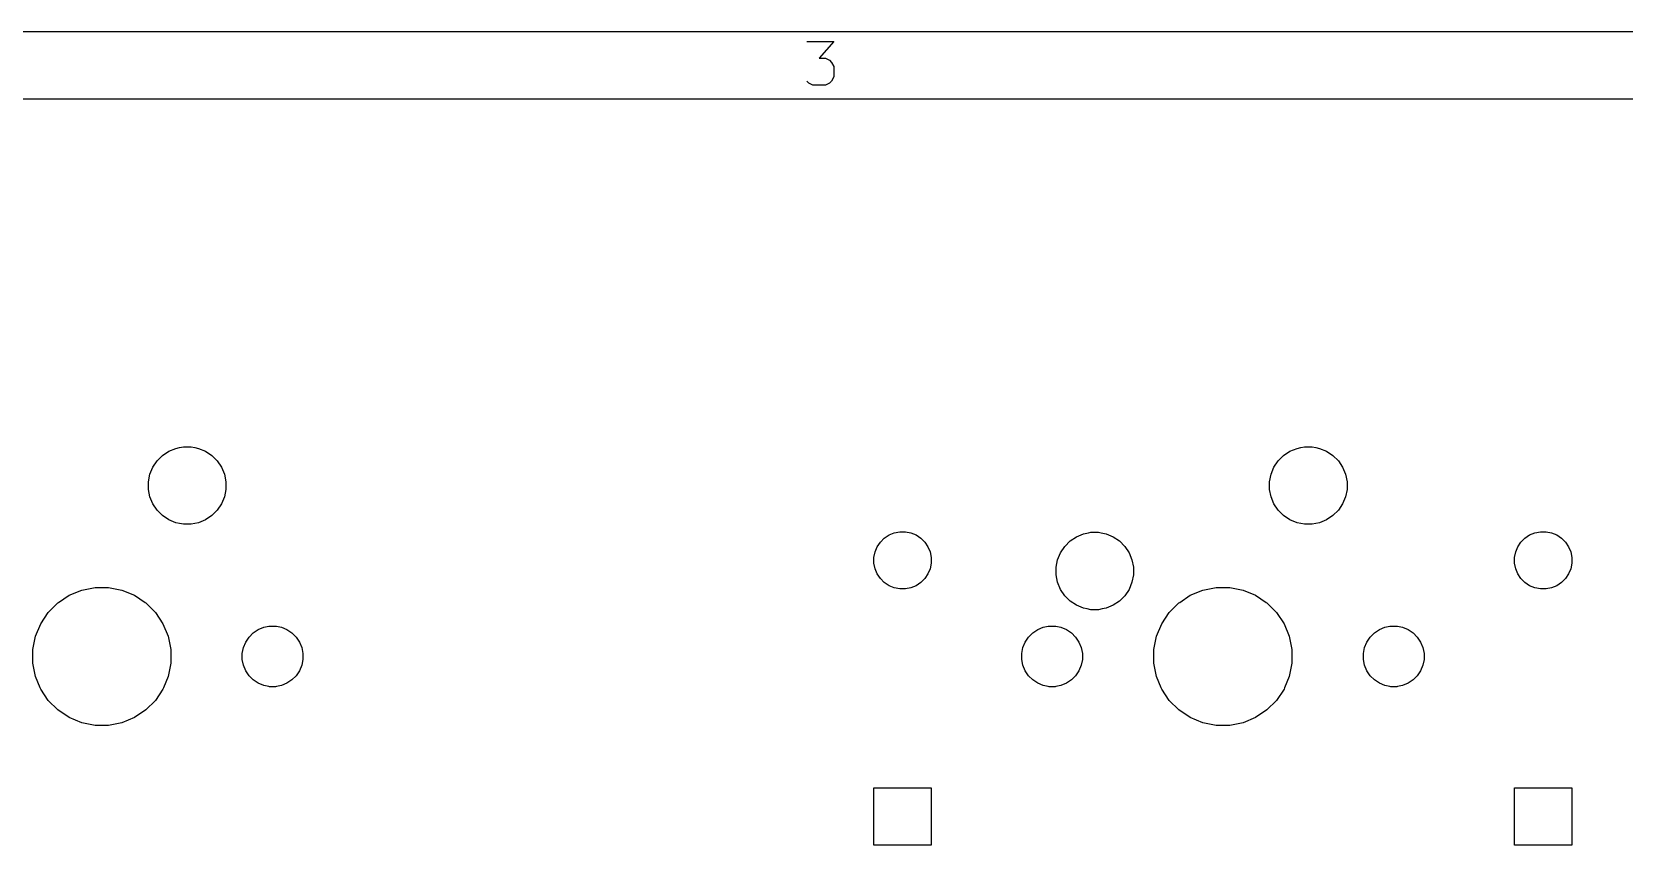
# Model space of a CAD drawing. Extents: x 0.4 to 33.6, y -21.6 to -0.4.
# Drawn here: x 4.418 to 6.282, y -1.346 to -0.394 of the extents above; entities that cross this region are included whole.
import ezdxf

# ---------------------------------------------------------------- set-up
doc = ezdxf.new("R2010")
doc.units = 0
doc.header["$MEASUREMENT"] = 0
doc.layers.add('BLACK', color=7, linetype='CONTINUOUS')

msp = doc.modelspace()

# ---------------------------------------------------------------- linework, layer by layer
at = {"layer": 'BLACK', "linetype": 'CONTINUOUS'}
for p, q in [((33.6063, -0.393701), (0.393701, -0.393701)), ((5.32522, -0.405043), (5.35691, -0.405043)), ((5.35691, -0.405043), (5.33985, -0.424541)), ((5.33985, -0.424541), (5.34716, -0.424541)), ((5.34716, -0.424541), (5.35203, -0.426978)), ((5.35203, -0.426978), (5.35447, -0.429415)), ((5.35447, -0.429415), (5.35691, -0.434289)), ((5.35691, -0.446475), (5.35447, -0.45135)), ((5.35691, -0.434289), (5.35691, -0.446475)), ((5.32766, -0.453787), (5.32522, -0.45135)), ((5.33254, -0.456224), (5.32766, -0.453787)), ((5.34716, -0.456224), (5.33254, -0.456224)), ((5.35203, -0.453787), (5.34716, -0.456224)), ((5.35447, -0.45135), (5.35203, -0.453787)), ((33.5276, -0.472441), (0.472441, -0.472441)), ((4.5648, -0.896113), (4.57111, -0.889802)), ((4.57111, -0.889802), (4.57854, -0.884842)), ((4.57854, -0.884842), (4.58678, -0.881426)), ((4.58678, -0.881426), (4.59116, -0.880556)), ((4.59116, -0.880556), (4.59554, -0.879685)), ((4.59554, -0.879685), (4.60446, -0.879685)), ((4.60446, -0.879685), (4.60884, -0.880556)), ((4.60884, -0.880556), (4.61322, -0.881426)), ((4.61322, -0.881426), (4.62146, -0.884842)), ((4.62146, -0.884842), (4.62889, -0.889802)), ((4.62889, -0.889802), (4.6352, -0.896113)), ((5.8773, -0.896113), (5.88361, -0.889802)), ((5.88361, -0.889802), (5.89104, -0.884842)), ((5.89104, -0.884842), (5.89928, -0.881426)), ((5.89928, -0.881426), (5.90366, -0.880556)), ((5.90366, -0.880556), (5.90804, -0.879685)), ((5.90804, -0.879685), (5.91696, -0.879685)), ((5.91696, -0.879685), (5.92134, -0.880556)), ((5.92134, -0.880556), (5.92572, -0.881426)), ((5.92572, -0.881426), (5.93396, -0.884842)), ((5.93396, -0.884842), (5.94139, -0.889802)), ((5.94139, -0.889802), (5.9477, -0.896113)), ((4.55469, -0.920537), (4.55643, -0.911782)), ((4.55643, -0.911782), (4.55984, -0.903535)), ((4.55984, -0.903535), (4.5648, -0.896113)), ((4.6352, -0.896113), (4.64016, -0.903535)), ((4.64016, -0.903535), (4.64357, -0.911782)), ((4.64357, -0.911782), (4.64531, -0.920537)), ((5.86719, -0.920537), (5.86893, -0.911782)), ((5.86893, -0.911782), (5.87234, -0.903535)), ((5.87234, -0.903535), (5.8773, -0.896113)), ((5.9477, -0.896113), (5.95266, -0.903535)), ((5.95266, -0.903535), (5.95607, -0.911782)), ((5.95607, -0.911782), (5.95781, -0.920537)), ((4.55469, -0.929463), (4.55469, -0.920537)), ((4.55643, -0.938218), (4.55469, -0.929463)), ((4.64531, -0.929463), (4.64357, -0.938218)), ((4.64531, -0.920537), (4.64531, -0.929463)), ((5.86719, -0.929463), (5.86719, -0.920537)), ((5.86893, -0.938218), (5.86719, -0.929463)), ((5.95781, -0.929463), (5.95607, -0.938218)), ((5.95781, -0.920537), (5.95781, -0.929463)), ((4.55984, -0.946465), (4.55643, -0.938218)), ((4.5648, -0.953887), (4.55984, -0.946465)), ((4.64016, -0.946465), (4.6352, -0.953887)), ((4.64357, -0.938218), (4.64016, -0.946465)), ((5.87234, -0.946465), (5.86893, -0.938218)), ((5.8773, -0.953887), (5.87234, -0.946465)), ((5.95266, -0.946465), (5.9477, -0.953887)), ((5.95607, -0.938218), (5.95266, -0.946465)), ((4.57111, -0.960198), (4.5648, -0.953887)), ((4.57854, -0.965158), (4.57111, -0.960198)), ((4.58678, -0.968574), (4.57854, -0.965158)), ((4.59116, -0.969444), (4.58678, -0.968574)), ((4.61322, -0.968574), (4.60884, -0.969444)), ((4.62146, -0.965158), (4.61322, -0.968574)), ((4.62889, -0.960198), (4.62146, -0.965158)), ((4.6352, -0.953887), (4.62889, -0.960198)), ((5.88361, -0.960198), (5.8773, -0.953887)), ((5.89104, -0.965158), (5.88361, -0.960198)), ((5.89928, -0.968574), (5.89104, -0.965158)), ((5.90366, -0.969444), (5.89928, -0.968574)), ((5.92572, -0.968574), (5.92134, -0.969444)), ((5.93396, -0.965158), (5.92572, -0.968574)), ((5.94139, -0.960198), (5.93396, -0.965158)), ((5.9477, -0.953887), (5.94139, -0.960198)), ((4.59554, -0.970315), (4.59116, -0.969444)), ((4.60446, -0.970315), (4.59554, -0.970315)), ((4.60884, -0.969444), (4.60446, -0.970315)), ((5.41148, -0.991142), (5.41614, -0.986476)), ((5.41614, -0.986476), (5.42163, -0.982809)), ((5.42163, -0.982809), (5.42773, -0.980284)), ((5.42773, -0.980284), (5.4342, -0.978996)), ((5.4342, -0.978996), (5.4408, -0.978996)), ((5.4408, -0.978996), (5.44727, -0.980284)), ((5.44727, -0.980284), (5.45337, -0.982809)), ((5.45337, -0.982809), (5.45886, -0.986476)), ((5.45886, -0.986476), (5.46352, -0.991142)), ((5.63361, -0.989802), (5.64104, -0.984842)), ((5.64104, -0.984842), (5.64928, -0.981426)), ((5.64928, -0.981426), (5.65503, -0.980284)), ((5.65503, -0.980284), (5.65804, -0.979685)), ((5.65804, -0.979685), (5.66696, -0.979685)), ((5.66696, -0.979685), (5.66997, -0.980284)), ((5.66997, -0.980284), (5.67572, -0.981426)), ((5.67572, -0.981426), (5.68396, -0.984842)), ((5.68396, -0.984842), (5.69139, -0.989802)), ((5.90804, -0.970315), (5.90366, -0.969444)), ((5.91696, -0.970315), (5.90804, -0.970315)), ((5.92134, -0.969444), (5.91696, -0.970315)), ((6.16148, -0.991142), (6.16614, -0.986476)), ((6.16614, -0.986476), (6.17163, -0.982809)), ((6.17163, -0.982809), (6.17773, -0.980284)), ((6.17773, -0.980284), (6.1842, -0.978996)), ((6.1842, -0.978996), (6.1908, -0.978996)), ((6.1908, -0.978996), (6.19727, -0.980284)), ((6.19727, -0.980284), (6.20337, -0.982809)), ((6.20337, -0.982809), (6.20886, -0.986476)), ((6.20886, -0.986476), (6.21352, -0.991142)), ((5.404, -1.0092), (5.40528, -1.00273)), ((5.40528, -1.00273), (5.40781, -0.99663)), ((5.40781, -0.99663), (5.41148, -0.991142)), ((5.46352, -0.991142), (5.46719, -0.99663)), ((5.46719, -0.99663), (5.46972, -1.00273)), ((5.46972, -1.00273), (5.471, -1.0092)), ((5.61893, -1.01178), (5.62234, -1.00354)), ((5.62234, -1.00354), (5.6273, -0.996113)), ((5.6273, -0.996113), (5.63361, -0.989802)), ((5.69139, -0.989802), (5.6977, -0.996113)), ((5.6977, -0.996113), (5.70266, -1.00354)), ((5.70266, -1.00354), (5.70607, -1.01178)), ((6.154, -1.0092), (6.15528, -1.00273)), ((6.15528, -1.00273), (6.15781, -0.99663)), ((6.15781, -0.99663), (6.16148, -0.991142)), ((6.21352, -0.991142), (6.21719, -0.99663)), ((6.21719, -0.99663), (6.21972, -1.00273)), ((6.21972, -1.00273), (6.221, -1.0092)), ((5.404, -1.0158), (5.404, -1.0092)), ((5.40528, -1.02227), (5.404, -1.0158)), ((5.40781, -1.02837), (5.40528, -1.02227)), ((5.46972, -1.02227), (5.46719, -1.02837)), ((5.471, -1.0158), (5.46972, -1.02227)), ((5.471, -1.0092), (5.471, -1.0158)), ((5.61719, -1.02054), (5.61893, -1.01178)), ((5.61719, -1.02946), (5.61719, -1.02054)), ((5.70607, -1.01178), (5.70781, -1.02054)), ((5.70781, -1.02054), (5.70781, -1.02946)), ((6.154, -1.0158), (6.154, -1.0092)), ((6.15528, -1.02227), (6.154, -1.0158)), ((6.15781, -1.02837), (6.15528, -1.02227)), ((6.21972, -1.02227), (6.21719, -1.02837)), ((6.221, -1.0158), (6.21972, -1.02227)), ((6.221, -1.0092), (6.221, -1.0158)), ((5.41148, -1.03386), (5.40781, -1.02837)), ((5.41614, -1.03852), (5.41148, -1.03386)), ((5.42163, -1.04219), (5.41614, -1.03852)), ((5.42773, -1.04472), (5.42163, -1.04219)), ((5.45337, -1.04219), (5.44727, -1.04472)), ((5.45886, -1.03852), (5.45337, -1.04219)), ((5.46352, -1.03386), (5.45886, -1.03852)), ((5.46719, -1.02837), (5.46352, -1.03386)), ((5.61893, -1.03822), (5.61719, -1.02946)), ((5.62234, -1.04646), (5.61893, -1.03822)), ((5.70607, -1.03822), (5.70266, -1.04646)), ((5.70781, -1.02946), (5.70607, -1.03822)), ((6.16148, -1.03386), (6.15781, -1.02837)), ((6.16614, -1.03852), (6.16148, -1.03386)), ((6.17163, -1.04219), (6.16614, -1.03852)), ((6.17773, -1.04472), (6.17163, -1.04219)), ((6.20337, -1.04219), (6.19727, -1.04472)), ((6.20886, -1.03852), (6.20337, -1.04219)), ((6.21352, -1.03386), (6.20886, -1.03852)), ((6.21719, -1.02837), (6.21352, -1.03386)), ((4.43728, -1.07353), (4.44853, -1.06228)), ((4.44853, -1.06228), (4.44941, -1.06169)), ((4.44941, -1.06169), (4.46175, -1.05344)), ((4.46175, -1.05344), (4.47645, -1.04736)), ((4.46175, -1.05344), (4.46175, -1.05344)), ((4.47645, -1.04736), (4.49205, -1.04425)), ((4.49205, -1.04425), (4.50795, -1.04425)), ((4.50795, -1.04425), (4.52355, -1.04736)), ((4.52355, -1.04736), (4.53825, -1.05344)), ((4.53825, -1.05344), (4.53825, -1.05344)), ((4.53825, -1.05344), (4.55059, -1.06169)), ((4.55059, -1.06169), (4.55147, -1.06228)), ((4.55147, -1.06228), (4.56272, -1.07353)), ((5.4342, -1.046), (5.42773, -1.04472)), ((5.4408, -1.046), (5.4342, -1.046)), ((5.44727, -1.04472), (5.4408, -1.046)), ((5.6273, -1.05389), (5.62234, -1.04646)), ((5.63361, -1.0602), (5.6273, -1.05389)), ((5.64104, -1.06516), (5.63361, -1.0602)), ((5.69139, -1.0602), (5.68396, -1.06516)), ((5.6977, -1.05389), (5.69139, -1.0602)), ((5.70266, -1.04646), (5.6977, -1.05389)), ((5.74978, -1.07353), (5.76103, -1.06228)), ((5.76103, -1.06228), (5.76191, -1.06169)), ((5.76191, -1.06169), (5.77425, -1.05344)), ((5.77425, -1.05344), (5.78895, -1.04736)), ((5.77425, -1.05344), (5.77425, -1.05344)), ((5.78895, -1.04736), (5.80455, -1.04425)), ((5.80455, -1.04425), (5.82045, -1.04425)), ((5.82045, -1.04425), (5.83605, -1.04736)), ((5.83605, -1.04736), (5.85075, -1.05344)), ((5.85075, -1.05344), (5.85075, -1.05344)), ((5.85075, -1.05344), (5.86309, -1.06169)), ((5.86309, -1.06169), (5.86397, -1.06228)), ((5.86397, -1.06228), (5.87522, -1.07353)), ((6.1842, -1.046), (6.17773, -1.04472)), ((6.1908, -1.046), (6.1842, -1.046)), ((6.19727, -1.04472), (6.1908, -1.046)), ((4.42844, -1.08675), (4.43728, -1.07353)), ((4.56272, -1.07353), (4.57156, -1.08675)), ((5.64928, -1.06857), (5.64104, -1.06516)), ((5.65366, -1.06944), (5.64928, -1.06857)), ((5.65804, -1.07031), (5.65366, -1.06944)), ((5.66696, -1.07031), (5.65804, -1.07031)), ((5.67134, -1.06944), (5.66696, -1.07031)), ((5.67572, -1.06857), (5.67134, -1.06944)), ((5.68396, -1.06516), (5.67572, -1.06857)), ((5.74094, -1.08675), (5.74978, -1.07353)), ((5.87522, -1.07353), (5.88406, -1.08675)), ((4.42236, -1.10145), (4.42844, -1.08675)), ((4.57156, -1.08675), (4.57764, -1.10145)), ((4.67245, -1.10239), (4.67739, -1.09745)), ((4.67739, -1.09745), (4.6832, -1.09356)), ((4.6832, -1.09356), (4.68965, -1.09089)), ((4.68965, -1.09089), (4.69553, -1.08972)), ((4.69553, -1.08972), (4.69651, -1.08953)), ((4.69651, -1.08953), (4.70349, -1.08953)), ((4.70349, -1.08953), (4.70447, -1.08972)), ((4.70447, -1.08972), (4.71035, -1.09089)), ((4.71035, -1.09089), (4.7168, -1.09356)), ((4.7168, -1.09356), (4.72261, -1.09745)), ((4.72261, -1.09745), (4.72755, -1.10239)), ((5.58495, -1.10239), (5.58989, -1.09745)), ((5.58989, -1.09745), (5.5957, -1.09356)), ((5.5957, -1.09356), (5.60215, -1.09089)), ((5.60215, -1.09089), (5.60803, -1.08972)), ((5.60803, -1.08972), (5.60901, -1.08953)), ((5.60901, -1.08953), (5.61599, -1.08953)), ((5.61599, -1.08953), (5.61697, -1.08972)), ((5.61697, -1.08972), (5.62285, -1.09089)), ((5.62285, -1.09089), (5.6293, -1.09356)), ((5.6293, -1.09356), (5.63511, -1.09745)), ((5.63511, -1.09745), (5.64005, -1.10239)), ((5.73486, -1.10145), (5.74094, -1.08675)), ((5.88406, -1.08675), (5.89014, -1.10145)), ((5.98495, -1.10239), (5.98989, -1.09745)), ((5.98989, -1.09745), (5.9957, -1.09356)), ((5.9957, -1.09356), (6.00215, -1.09089)), ((6.00215, -1.09089), (6.00803, -1.08972)), ((6.00803, -1.08972), (6.00901, -1.08953)), ((6.00901, -1.08953), (6.01599, -1.08953)), ((6.01599, -1.08953), (6.01697, -1.08972)), ((6.01697, -1.08972), (6.02285, -1.09089)), ((6.02285, -1.09089), (6.0293, -1.09356)), ((6.0293, -1.09356), (6.03511, -1.09745)), ((6.03511, -1.09745), (6.04005, -1.10239)), ((4.41925, -1.11705), (4.42236, -1.10145)), ((4.41925, -1.13295), (4.41925, -1.11705)), ((4.57764, -1.10145), (4.58075, -1.11705)), ((4.58075, -1.11705), (4.58075, -1.13295)), ((4.66453, -1.12151), (4.66589, -1.11465)), ((4.66589, -1.11465), (4.66856, -1.1082)), ((4.66856, -1.1082), (4.67245, -1.10239)), ((4.72755, -1.10239), (4.73144, -1.1082)), ((4.73144, -1.1082), (4.73411, -1.11465)), ((4.73411, -1.11465), (4.73547, -1.12151)), ((5.57703, -1.12151), (5.57839, -1.11465)), ((5.57839, -1.11465), (5.58106, -1.1082)), ((5.58106, -1.1082), (5.58495, -1.10239)), ((5.64005, -1.10239), (5.64394, -1.1082)), ((5.64394, -1.1082), (5.64661, -1.11465)), ((5.64661, -1.11465), (5.64797, -1.12151)), ((5.73175, -1.11705), (5.73486, -1.10145)), ((5.73175, -1.13295), (5.73175, -1.11705)), ((5.89014, -1.10145), (5.89325, -1.11705)), ((5.89325, -1.11705), (5.89325, -1.13295)), ((5.97703, -1.12151), (5.97839, -1.11465)), ((5.97839, -1.11465), (5.98106, -1.1082)), ((5.98106, -1.1082), (5.98495, -1.10239)), ((6.04005, -1.10239), (6.04394, -1.1082)), ((6.04394, -1.1082), (6.04661, -1.11465)), ((6.04661, -1.11465), (6.04797, -1.12151)), ((4.42236, -1.14855), (4.41925, -1.13295)), ((4.58075, -1.13295), (4.57764, -1.14855)), ((4.66453, -1.12849), (4.66453, -1.12151)), ((4.66589, -1.13535), (4.66453, -1.12849)), ((4.66856, -1.1418), (4.66589, -1.13535)), ((4.73411, -1.13535), (4.73144, -1.1418)), ((4.73547, -1.12849), (4.73411, -1.13535)), ((4.73547, -1.12151), (4.73547, -1.12849)), ((5.57703, -1.12849), (5.57703, -1.12151)), ((5.57839, -1.13535), (5.57703, -1.12849)), ((5.58106, -1.1418), (5.57839, -1.13535)), ((5.64661, -1.13535), (5.64394, -1.1418)), ((5.64797, -1.12849), (5.64661, -1.13535)), ((5.64797, -1.12151), (5.64797, -1.12849)), ((5.73486, -1.14855), (5.73175, -1.13295)), ((5.89325, -1.13295), (5.89014, -1.14855)), ((5.97703, -1.12849), (5.97703, -1.12151)), ((5.97839, -1.13535), (5.97703, -1.12849)), ((5.98106, -1.1418), (5.97839, -1.13535)), ((6.04661, -1.13535), (6.04394, -1.1418)), ((6.04797, -1.12849), (6.04661, -1.13535)), ((6.04797, -1.12151), (6.04797, -1.12849)), ((4.4278, -1.1617), (4.42236, -1.14855)), ((4.57764, -1.14855), (4.5722, -1.1617)), ((4.67245, -1.14761), (4.66856, -1.1418)), ((4.67739, -1.15255), (4.67245, -1.14761)), ((4.6832, -1.15644), (4.67739, -1.15255)), ((4.72261, -1.15255), (4.7168, -1.15644)), ((4.72755, -1.14761), (4.72261, -1.15255)), ((4.73144, -1.1418), (4.72755, -1.14761)), ((5.58495, -1.14761), (5.58106, -1.1418)), ((5.58989, -1.15255), (5.58495, -1.14761)), ((5.5957, -1.15644), (5.58989, -1.15255)), ((5.63511, -1.15255), (5.6293, -1.15644)), ((5.64005, -1.14761), (5.63511, -1.15255)), ((5.64394, -1.1418), (5.64005, -1.14761)), ((5.7403, -1.1617), (5.73486, -1.14855)), ((5.89014, -1.14855), (5.8847, -1.1617)), ((5.98495, -1.14761), (5.98106, -1.1418)), ((5.98989, -1.15255), (5.98495, -1.14761)), ((5.9957, -1.15644), (5.98989, -1.15255)), ((6.03511, -1.15255), (6.0293, -1.15644)), ((6.04005, -1.14761), (6.03511, -1.15255)), ((6.04394, -1.1418), (6.04005, -1.14761)), ((4.42844, -1.16325), (4.4278, -1.1617)), ((4.43728, -1.17647), (4.42844, -1.16325)), ((4.57156, -1.16325), (4.56272, -1.17647)), ((4.5722, -1.1617), (4.57156, -1.16325)), ((4.68965, -1.15911), (4.6832, -1.15644)), ((4.69553, -1.16028), (4.68965, -1.15911)), ((4.69651, -1.16047), (4.69553, -1.16028)), ((4.70349, -1.16047), (4.69651, -1.16047)), ((4.70447, -1.16028), (4.70349, -1.16047)), ((4.71035, -1.15911), (4.70447, -1.16028)), ((4.7168, -1.15644), (4.71035, -1.15911)), ((5.60215, -1.15911), (5.5957, -1.15644)), ((5.60803, -1.16028), (5.60215, -1.15911)), ((5.60901, -1.16047), (5.60803, -1.16028)), ((5.61599, -1.16047), (5.60901, -1.16047)), ((5.61697, -1.16028), (5.61599, -1.16047)), ((5.62285, -1.15911), (5.61697, -1.16028)), ((5.6293, -1.15644), (5.62285, -1.15911)), ((5.74094, -1.16325), (5.7403, -1.1617)), ((5.74978, -1.17647), (5.74094, -1.16325)), ((5.88406, -1.16325), (5.87522, -1.17647)), ((5.8847, -1.1617), (5.88406, -1.16325)), ((6.00215, -1.15911), (5.9957, -1.15644)), ((6.00803, -1.16028), (6.00215, -1.15911)), ((6.00901, -1.16047), (6.00803, -1.16028)), ((6.01599, -1.16047), (6.00901, -1.16047)), ((6.01697, -1.16028), (6.01599, -1.16047)), ((6.02285, -1.15911), (6.01697, -1.16028)), ((6.0293, -1.15644), (6.02285, -1.15911)), ((4.44853, -1.18772), (4.43728, -1.17647)), ((4.46175, -1.19656), (4.44853, -1.18772)), ((4.55147, -1.18772), (4.53825, -1.19656)), ((4.56272, -1.17647), (4.55147, -1.18772)), ((5.76103, -1.18772), (5.74978, -1.17647)), ((5.77425, -1.19656), (5.76103, -1.18772)), ((5.86397, -1.18772), (5.85075, -1.19656)), ((5.87522, -1.17647), (5.86397, -1.18772)), ((4.47645, -1.20264), (4.46175, -1.19656)), ((4.46175, -1.19656), (4.46175, -1.19656)), ((4.46175, -1.19656), (4.46175, -1.19656)), ((4.49205, -1.20575), (4.47645, -1.20264)), ((4.50795, -1.20575), (4.49205, -1.20575)), ((4.52355, -1.20264), (4.50795, -1.20575)), ((4.53825, -1.19656), (4.52355, -1.20264)), ((4.53825, -1.19656), (4.53825, -1.19656)), ((4.53825, -1.19656), (4.53825, -1.19656)), ((5.78895, -1.20264), (5.77425, -1.19656)), ((5.77425, -1.19656), (5.77425, -1.19656)), ((5.77425, -1.19656), (5.77425, -1.19656)), ((5.80455, -1.20575), (5.78895, -1.20264)), ((5.82045, -1.20575), (5.80455, -1.20575)), ((5.83605, -1.20264), (5.82045, -1.20575)), ((5.85075, -1.19656), (5.83605, -1.20264)), ((5.85075, -1.19656), (5.85075, -1.19656)), ((5.85075, -1.19656), (5.85075, -1.19656)), ((5.404, -1.346), (5.404, -1.279)), ((5.404, -1.279), (5.471, -1.279)), ((5.471, -1.279), (5.471, -1.346)), ((6.154, -1.346), (6.154, -1.279)), ((6.154, -1.279), (6.221, -1.279)), ((6.221, -1.279), (6.221, -1.346)), ((5.471, -1.346), (5.404, -1.346)), ((6.221, -1.346), (6.154, -1.346))]:
    msp.add_line(p, q, dxfattribs=at)

doc.saveas('drawing.dxf')
